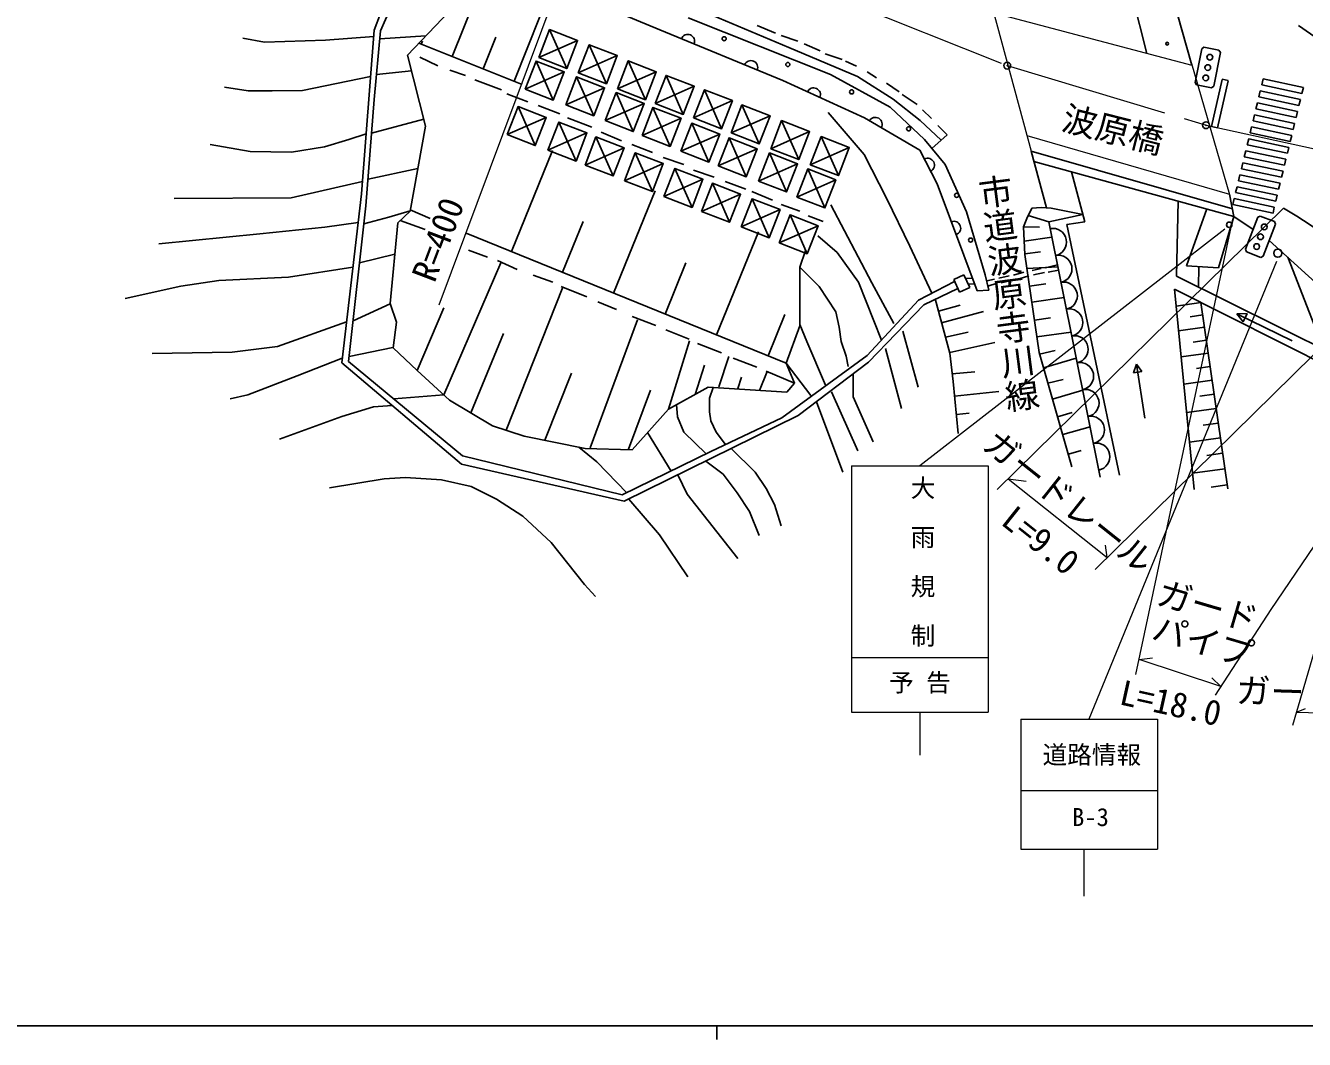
# Model space of a CAD drawing. Units: millimetres, scale not verified. Extents: x 40000 to 680000, y 20000 to 380000.
# Drawn here: x 117456 to 210965, y 204000 to 278084 of the extents above; entities that cross this region are included whole.
import ezdxf
from ezdxf.enums import TextEntityAlignment as Align

# ---------------------------------------------------------------- set-up
doc = ezdxf.new("R2010")
doc.units = ezdxf.units.MM
doc.header["$LTSCALE"] = 1000
doc.header["$PDMODE"] = 32
doc.header["$PDSIZE"] = 500
doc.linetypes.add('CHAIN', pattern=[18.5, 12, -1.5, 3.5, -1.5])
for name, color, linetype, lineweight in [('M-BGD', 7, 'Continuous', 25), ('M-BMK', 2, 'CHAIN', 13), ('M-STR-HTXT', 7, 'Continuous', 13), ('M-STR-STRC', 7, 'Continuous', 25), ('M-TTL-BAND', 7, 'Continuous', 25), ('M-WORK', 1, 'Continuous', 13)]:
    doc.layers.add(name, color=color, linetype=linetype, lineweight=lineweight)
doc.layers.add('M-OTRS', color=6, linetype='Continuous')
doc.styles.add('@ＭＳ ゴシック', font='')
doc.styles.add('ＭＳ ゴシック', font='')
doc.styles.get('@ＭＳ ゴシック').set_extended_font_data('@MS Gothic')
doc.styles.get('ＭＳ ゴシック').set_extended_font_data('MS Gothic')

msp = doc.modelspace()

# ---------------------------------------------------------------- linework, layer by layer
at = {"layer": 'M-BGD'}
for p, q in [((199311, 287223), (202739, 275180)), ((197003, 285669), (199441, 276055)), ((163821, 277785), (152234, 282589)), ((157238, 283255), (173253, 276472)), ((142955, 277756), (144303, 281345)), ((144912, 281134), (143402, 277708)), ((145380, 275919), (149787, 280560)), ((148647, 275816), (150451, 280340)), ((153171, 274011), (155084, 278808)), ((165893, 278662), (176302, 274517)), ((142013, 265792), (142955, 277756)), ((155774, 277791), (157028, 274944)), ((172817, 274064), (163821, 277785)), ((170948, 278082), (172278, 277541)), ((220766, 270986), (210522, 278085)), ((133346, 277167), (134924, 276884)), ((134924, 276884), (139398, 277025)), ((139398, 277025), (142918, 277285)), ((143402, 277708), (142955, 272692)), ((143350, 277128), (146714, 277323)), ((146207, 276789), (153756, 273778)), ((146384, 276718), (146473, 276940)), ((150909, 274913), (151838, 277244)), ((154977, 275740), (157824, 276995)), ((172702, 277364), (173915, 276952)), ((146699, 270737), (145380, 275919)), ((157873, 274631), (160720, 275886)), ((158669, 276682), (159924, 273835)), ((173253, 276472), (178292, 274352)), ((174398, 276740), (175552, 276234)), ((175917, 276022), (177165, 275598)), ((202965, 273918), (203455, 276390)), ((203455, 276390), (203619, 276500)), ((203619, 276500), (204718, 276282)), ((204828, 276117), (204338, 273645)), ((204718, 276282), (204828, 276117)), ((146290, 275780), (147609, 275144)), ((154788, 275491), (156043, 272644)), ((161523, 275511), (162778, 272664)), ((177412, 275492), (178225, 275127)), ((142687, 274353), (137703, 273352)), ((145672, 274774), (143116, 274500)), ((148480, 274815), (149634, 274438)), ((150294, 274132), (152248, 273378)), ((153992, 273440), (156839, 274695)), ((157745, 274341), (159000, 271494)), ((160727, 273461), (163574, 274715)), ((164295, 274444), (165550, 271597)), ((178799, 271332), (172817, 274064)), ((176302, 274517), (180683, 272115)), ((178292, 274352), (180883, 272704)), ((178990, 274715), (179685, 274255)), ((133723, 273328), (132003, 273587)), ((135489, 273328), (133723, 273328)), ((137703, 273352), (135489, 273328)), ((152649, 273095), (154179, 272507)), ((156949, 272290), (159796, 273545)), ((160640, 273191), (161895, 270344)), ((163499, 272393), (166346, 273648)), ((167088, 273396), (168343, 270549)), ((180403, 273878), (181333, 273231)), ((203075, 273753), (202965, 273918)), ((204173, 273535), (203075, 273753)), ((204338, 273645), (204173, 273535)), ((142955, 272692), (142342, 264920)), ((153474, 272164), (154728, 269317)), ((154933, 272248), (156511, 271635)), ((159844, 271140), (162691, 272395)), ((166292, 271346), (169139, 272600)), ((169839, 272288), (171094, 269441)), ((180683, 272115), (183179, 269760)), ((180883, 272704), (182861, 271150)), ((181557, 273042), (182640, 272312)), ((142759, 270213), (146567, 271256)), ((152678, 270114), (155525, 271368)), ((157076, 271353), (158866, 270670)), ((162534, 270052), (165381, 271307)), ((163330, 272103), (164585, 269256)), ((169043, 270237), (171890, 271491)), ((176138, 271727), (178775, 268665)), ((182850, 268977), (178799, 271332)), ((183029, 271936), (183700, 271300)), ((145569, 264520), (146699, 270737)), ((155655, 268984), (158502, 270239)), ((156451, 271035), (157706, 268188)), ((159549, 270293), (161033, 269657)), ((166164, 270953), (167419, 268106)), ((171939, 269087), (174786, 270342)), ((172735, 271138), (173989, 268291)), ((182861, 271150), (184402, 269702)), ((184160, 270793), (184854, 270099)), ((130944, 269395), (133888, 268877)), ((139304, 269230), (141094, 269772)), ((141094, 269772), (142357, 270171)), ((159162, 269947), (160416, 267100)), ((161786, 269398), (163294, 268809)), ((165368, 268902), (168215, 270157)), ((168895, 269885), (170150, 267038)), ((175630, 269967), (176885, 267120)), ((183179, 269760), (184686, 267923)), ((184854, 270099), (183718, 269103)), ((133888, 268877), (136902, 268830)), ((136902, 268830), (139304, 269230)), ((152982, 261571), (155987, 268965)), ((158366, 267896), (161213, 269151)), ((162036, 268797), (163291, 265950)), ((164071, 268456), (165578, 267938)), ((168099, 267834), (170946, 269089)), ((171852, 268776), (173106, 265929)), ((174834, 267916), (177681, 269171)), ((178775, 268665), (180424, 265415)), ((184121, 266528), (182850, 268977)), ((190975, 268900), (192115, 264759)), ((190975, 268900), (205699, 264690)), ((146136, 267638), (142495, 266863)), ((161240, 266746), (164087, 268001)), ((164932, 267647), (166186, 264800)), ((166285, 267514), (167815, 266996)), ((171056, 266725), (173903, 267980)), ((174644, 267606), (175899, 264759)), ((184686, 267923), (186264, 264485)), ((205811, 264143), (191183, 268143)), ((142084, 266698), (136878, 265509)), ((164136, 265596), (166983, 266851)), ((167683, 266559), (168938, 263712)), ((168616, 266690), (170123, 266124)), ((173848, 265555), (176695, 266810)), ((187042, 258691), (184121, 266528)), ((194907, 263749), (193933, 267391)), ((140576, 253428), (142013, 265792)), ((160446, 258537), (163480, 266002)), ((166887, 264508), (169734, 265762)), ((170571, 265960), (172078, 265324)), ((205479, 265753), (205811, 264143)), ((136878, 265509), (128330, 265439)), ((142342, 264920), (141071, 253545)), ((169782, 263378), (172630, 264633)), ((170579, 265429), (171833, 262582)), ((172714, 265018), (174080, 264523)), ((176326, 264991), (179340, 259292)), ((180424, 265415), (182119, 261977)), ((191045, 264738), (190668, 263984)), ((191705, 264785), (191045, 264738)), ((192458, 264738), (191705, 264785)), ((194767, 264274), (192458, 264738)), ((201737, 265257), (201599, 259783)), ((202341, 260537), (203838, 264683)), ((139328, 263342), (141770, 263702)), ((142195, 263605), (144014, 264073)), ((144014, 264073), (145585, 264536)), ((144674, 263672), (145569, 264520)), ((144858, 263846), (146676, 263178)), ((145585, 264611), (147029, 263978)), ((156714, 260054), (158224, 263769)), ((173351, 264259), (174605, 261412)), ((174669, 264193), (175775, 263769)), ((186264, 264485), (187630, 259869)), ((190668, 263984), (190433, 263372)), ((190773, 264201), (192270, 263749)), ((192270, 263749), (194767, 264274)), ((196038, 245097), (192270, 263749)), ((193589, 263560), (194907, 263749)), ((205811, 264143), (204672, 260372)), ((205811, 264143), (205611, 263354)), ((207206, 263181), (205811, 264143)), ((206644, 261734), (207556, 264083)), ((207556, 264083), (207737, 264163)), ((207737, 264163), (208781, 263757)), ((208781, 263757), (208861, 263576)), ((127199, 262141), (134594, 262871)), ((134594, 262871), (139328, 263342)), ((144109, 257785), (144674, 263672)), ((173076, 253404), (149667, 262919)), ((167981, 255475), (171043, 263010)), ((172555, 262208), (175402, 263463)), ((190433, 263372), (191600, 263363)), ((190433, 263372), (190527, 261347)), ((197451, 245238), (193589, 263560)), ((208861, 263576), (207949, 261227)), ((176797, 261506), (175384, 262730)), ((182119, 261977), (183721, 258538)), ((190482, 262320), (192496, 262629)), ((214516, 256816), (208398, 262384)), ((144453, 261375), (141875, 260741)), ((149831, 261670), (151244, 261152)), ((151975, 260917), (153411, 260257)), ((174489, 261647), (174065, 260422)), ((178351, 259339), (176797, 261506)), ((190517, 261416), (191672, 261545)), ((190527, 261347), (191563, 254187)), ((206724, 261552), (206644, 261734)), ((207768, 261147), (206724, 261552)), ((207949, 261227), (207768, 261147)), ((214507, 248930), (209744, 261159)), ((141390, 260434), (136690, 259692)), ((148027, 251101), (152216, 260758)), ((164213, 257006), (165737, 260756)), ((174065, 260422), (175478, 259009)), ((174065, 260422), (174065, 258915)), ((189693, 259841), (190459, 260066)), ((190673, 260337), (192938, 260443)), ((191051, 260178), (191725, 260332)), ((191143, 259862), (191950, 260045)), ((192022, 260383), (192907, 260596)), ((192216, 260066), (192985, 260208)), ((204672, 260372), (202341, 260537)), ((203232, 260474), (203213, 258979)), ((128801, 259033), (124750, 258138)), ((131580, 259457), (128801, 259033)), ((136690, 259692), (131580, 259457)), ((154565, 259857), (156002, 259339)), ((180047, 255100), (178351, 259339)), ((179340, 259292), (180942, 256324)), ((182755, 258020), (185390, 259384)), ((185325, 259524), (186071, 259867)), ((185325, 259524), (185744, 258615)), ((186071, 259867), (186490, 258957)), ((186194, 259600), (186694, 259623)), ((186383, 259189), (186848, 259211)), ((187630, 259869), (187889, 258762)), ((187734, 259428), (188303, 259565)), ((187823, 259045), (188487, 259259)), ((188630, 259637), (189366, 259790)), ((188794, 259290), (189641, 259484)), ((189856, 259504), (190816, 259790)), ((190860, 259047), (192057, 259220)), ((201599, 259783), (216436, 252388)), ((152599, 248508), (156748, 258969)), ((156614, 259009), (158498, 258256)), ((174065, 258915), (174065, 257266)), ((175478, 259009), (176703, 257172)), ((185628, 258868), (183132, 257690)), ((183956, 258114), (185040, 254158)), ((185744, 258615), (186490, 258957)), ((187889, 258762), (187042, 258691)), ((191031, 257866), (193389, 258207)), ((216236, 251388), (201469, 258818)), ((201469, 258818), (202906, 244193)), ((141403, 256516), (144124, 257741)), ((144580, 256419), (144109, 257785)), ((146087, 252886), (148042, 257459)), ((159299, 257902), (160665, 257337)), ((174065, 257266), (174065, 256136)), ((176703, 257172), (176938, 256042)), ((178987, 253969), (182755, 258020)), ((183132, 257690), (179081, 253498)), ((184202, 257219), (185799, 257656)), ((184435, 256366), (187491, 257202)), ((203398, 257847), (201590, 257587)), ((205355, 244240), (203398, 257847)), ((135889, 254629), (140925, 256429)), ((144344, 254535), (144580, 256419)), ((158727, 247229), (162194, 256584)), ((161819, 256819), (163538, 256160)), ((171748, 253944), (172976, 256966)), ((174583, 255006), (174065, 256230)), ((191220, 256556), (192392, 256726)), ((203528, 256944), (202604, 256811)), ((206780, 257037), (206026, 257032)), ((210063, 255045), (206026, 257032)), ((206026, 257032), (206482, 256432)), ((206482, 256432), (206780, 257037)), ((150020, 249777), (152391, 255588)), ((164268, 255853), (165987, 255170)), ((174065, 256136), (173076, 253404)), ((176938, 256042), (177080, 255006)), ((182732, 251661), (181601, 255759)), ((184723, 255316), (186388, 255680)), ((191398, 255329), (193898, 255691)), ((203658, 256040), (201769, 255768)), ((132569, 254228), (135889, 254629)), ((141110, 253902), (144321, 254556)), ((146087, 252886), (144344, 254535)), ((164456, 250060), (166001, 255055)), ((166576, 254841), (168342, 254181)), ((175949, 251803), (174583, 255006)), ((177080, 255006), (177456, 253922)), ((181507, 250107), (180330, 254487)), ((185035, 254196), (188326, 254916)), ((203794, 255095), (202828, 254956)), ((126705, 254111), (132569, 254228)), ((140617, 253782), (137326, 252486)), ((149337, 246033), (140576, 253428)), ((141071, 253545), (149407, 246645)), ((168157, 251675), (168881, 253898)), ((169190, 253781), (170933, 253121)), ((172746, 249424), (178987, 253969)), ((179081, 253498), (173947, 249589)), ((177456, 253922), (177598, 253169)), ((185040, 254158), (185275, 252085)), ((191563, 254187), (193965, 245850)), ((191596, 254074), (192745, 254332)), ((191882, 253081), (194285, 253773)), ((203930, 254151), (201956, 253867)), ((137326, 252486), (133699, 251096)), ((148442, 250719), (146087, 252886)), ((155420, 247790), (157384, 252689)), ((166414, 251133), (167103, 253265)), ((171693, 252805), (171118, 251417)), ((173688, 251944), (171616, 252839)), ((174866, 251049), (173076, 253404)), ((173076, 253404), (173688, 251944)), ((177975, 250955), (177975, 252603)), ((185214, 252625), (186856, 252793)), ((198682, 253342), (198477, 252703)), ((198477, 252703), (199070, 252795)), ((199292, 249389), (198682, 253342)), ((199070, 252795), (198682, 253342)), ((204071, 253164), (203062, 253019)), ((167377, 251661), (164456, 250060)), ((173123, 251285), (167377, 251661)), ((167730, 251638), (167471, 250861)), ((169528, 251576), (169796, 252401)), ((173688, 251944), (173123, 251285)), ((185275, 252085), (185652, 248270)), ((192208, 251950), (193322, 252218)), ((204213, 252177), (202151, 251880)), ((133699, 251096), (132427, 250814)), ((144374, 250811), (148027, 251101)), ((151598, 248835), (148442, 250719)), ((161538, 247123), (163146, 251448)), ((167471, 250861), (167471, 249871)), ((170379, 251464), (170379, 251469)), ((178304, 246998), (176373, 251332)), ((179435, 247658), (177975, 250955)), ((185382, 251007), (188611, 251336)), ((192542, 250792), (194758, 251431)), ((204362, 251146), (203307, 250994)), ((140576, 249518), (142907, 250225)), ((142907, 250225), (144270, 250310)), ((164456, 250060), (161819, 247092)), ((165116, 249495), (165063, 250393)), ((167471, 249871), (167565, 249212)), ((177221, 245444), (175290, 250578)), ((185513, 249673), (186462, 249770)), ((192914, 249499), (193975, 249805)), ((204510, 250114), (202355, 249804)), ((136031, 247870), (140576, 249518)), ((153906, 248082), (151598, 248835)), ((173947, 249589), (161230, 243324)), ((165587, 248364), (165116, 249495)), ((167565, 246951), (172746, 249424)), ((167565, 249212), (167942, 248364)), ((193290, 248195), (195295, 248773)), ((204665, 249037), (203563, 248878)), ((158380, 247187), (153906, 248082)), ((162932, 248345), (164658, 245535)), ((167224, 246785), (165587, 248364)), ((167942, 248364), (168641, 247465)), ((204820, 247959), (202568, 247635)), ((159228, 246198), (157902, 247282)), ((161819, 247092), (158380, 247187)), ((161089, 243795), (167565, 246951)), ((169037, 247170), (170815, 245444)), ((193704, 246757), (194648, 247030)), ((161230, 243324), (149337, 246033)), ((149407, 246645), (161089, 243795)), ((161411, 243952), (159228, 246198)), ((168460, 245303), (167196, 246263)), ((204982, 246833), (203831, 246667)), ((143685, 244973), (145239, 245067)), ((145239, 245067), (147877, 244879)), ((165144, 245252), (165822, 243842)), ((169496, 243937), (168460, 245303)), ((170815, 245444), (171616, 244266)), ((205144, 245706), (202790, 245368)), ((139681, 244314), (143685, 244973)), ((147877, 244879), (150043, 244408)), ((150043, 244408), (151880, 243466)), ((171616, 244266), (172228, 243089)), ((205314, 244530), (204148, 244362)), ((151880, 243466), (153811, 242241)), ((163797, 240875), (161554, 243484)), ((165822, 243842), (169543, 239132)), ((170391, 242571), (169496, 243937)), ((153811, 242241), (155884, 240310)), ((171098, 240828), (170391, 242571)), ((172228, 243089), (172699, 241535)), ((165869, 237814), (163797, 240875)), ((155884, 240310), (158333, 237248)), ((158333, 237248), (159134, 236353))]:
    msp.add_line(p, q, dxfattribs=at)
for points in [[(154977, 275740), (157028, 274944), (157824, 276995), (155774, 277791)], [(157873, 274631), (159924, 273835), (160720, 275886), (158669, 276682)], [(153992, 273440), (156043, 272644), (156839, 274695), (154788, 275491)], [(160727, 273461), (162778, 272664), (163574, 274715), (161523, 275511)], [(156949, 272290), (159000, 271494), (159796, 273545), (157745, 274341)], [(163499, 272393), (165550, 271597), (166346, 273648), (164295, 274444)], [(159844, 271140), (161895, 270344), (162691, 272395), (160640, 273191)], [(166292, 271346), (168343, 270549), (169139, 272600), (167088, 273396)], [(152678, 270114), (154728, 269317), (155525, 271368), (153474, 272164)], [(169043, 270237), (171094, 269441), (171890, 271491), (169839, 272288)], [(162534, 270052), (164585, 269256), (165381, 271307), (163330, 272103)], [(155655, 268984), (157706, 268188), (158502, 270239), (156451, 271035)], [(165368, 268902), (167419, 268106), (168215, 270157), (166164, 270953)], [(171939, 269087), (173989, 268291), (174786, 270342), (172735, 271138)], [(158366, 267896), (160416, 267100), (161213, 269151), (159162, 269947)], [(168099, 267834), (170150, 267038), (170946, 269089), (168895, 269885)], [(174834, 267916), (176885, 267120), (177681, 269171), (175630, 269967)], [(161240, 266746), (163291, 265950), (164087, 268001), (162036, 268797)], [(171056, 266725), (173106, 265929), (173903, 267980), (171852, 268776)], [(164136, 265596), (166186, 264800), (166983, 266851), (164932, 267647)], [(173848, 265555), (175899, 264759), (176695, 266810), (174644, 267606)], [(166887, 264508), (168938, 263712), (169734, 265762), (167683, 266559)], [(169782, 263378), (171833, 262582), (172630, 264633), (170579, 265429)], [(172555, 262208), (174605, 261412), (175402, 263463), (173351, 264259)]]:
    msp.add_lwpolyline(points, close=True, dxfattribs=at)
for centre, radius in [((168535, 277121), 150), ((200936, 276764), 100), ((204046, 275773), 210), ((173194, 275242), 150), ((203896, 275017), 210), ((203747, 274262), 210), ((177852, 273239), 150), ((182020, 270542), 150), ((185535, 265680), 150), ((205466, 263528), 200), ((207752, 262655), 210), ((208031, 263373), 210), ((186556, 262410), 150), ((207474, 261937), 210), ((209020, 261452), 300)]:
    msp.add_circle(centre, radius, dxfattribs=at)
for centre, radius, start, end in [((165872, 276937), 500, 337.5294, 157.5294), ((170492, 275026), 500, 337.5294, 157.5294), ((175076, 273032), 500, 335.45416, 155.45416), ((179584, 270876), 500, 329.82648, 149.82648), ((183413, 267892), 500, 297.43973, 117.43973), ((195442, 240314), 28155, 41.34468, 60.22391), ((185330, 263283), 500, 290.43802, 110.43802), ((192570, 262264), 1000, 281.42119, 101.42119), ((192966, 260304), 1000, 281.42119, 101.42119), ((193362, 258343), 1000, 281.42119, 101.42119), ((193758, 256383), 1000, 281.42119, 101.42119), ((194154, 254423), 1000, 281.42119, 101.42119), ((194550, 252462), 1000, 281.42119, 101.42119), ((194946, 250502), 1000, 281.42119, 101.42119), ((195342, 248541), 1000, 281.42119, 101.42119), ((195738, 246581), 1000, 281.42119, 101.42119)]:
    msp.add_arc(centre, radius, start, end, dxfattribs=at)
at = {"layer": 'M-BMK'}
for p, q in [((177642, 279781), (189235, 275159)), ((189235, 275159), (203773, 270802)), ((203773, 270802), (215370, 268288))]:
    msp.add_line(p, q, dxfattribs=at)
at = {"layer": 'M-OTRS'}
for p in [(189235, 275159), (203773, 270802)]:
    msp.add_point(p, dxfattribs=at)
at = {"layer": 'M-STR-HTXT'}
for p, q in [((158604, 286858), (147677, 257655)), ((209424, 264752), (188497, 244175)), ((205147, 263209), (182849, 245917)), ((198640, 230666), (205611, 263354)), ((208919, 260844), (195207, 227394)), ((216579, 258913), (195653, 238336)), ((218641, 256268), (210098, 226942)), ((217208, 248269), (208497, 235406)), ((177849, 245917), (177849, 227917)), ((177849, 245917), (187849, 245917)), ((187849, 245917), (187849, 227917)), ((189307, 244971), (196537, 239206)), ((189308, 244972), (190623, 244787)), ((196542, 239211), (196418, 240115)), ((208497, 235406), (204434, 229159)), ((177849, 231917), (187849, 231917)), ((198872, 231752), (199845, 231886)), ((204843, 229789), (198872, 231752)), ((204843, 229789), (204183, 230416)), ((210383, 227914), (211050, 228170)), ((177849, 227917), (187849, 227917)), ((182849, 227917), (182849, 224775)), ((190220, 227394), (190220, 217895)), ((190220, 227394), (200220, 227394)), ((200220, 227394), (200220, 217895)), ((210383, 227914), (216478, 227724)), ((190220, 222191), (200220, 222191)), ((190220, 217895), (200220, 217895)), ((194825, 217895), (194825, 214456))]:
    msp.add_line(p, q, dxfattribs=at)
at = {"layer": 'M-STR-STRC'}
for p, q in [((204943, 274146), (204175, 270717)), ((205382, 274047), (204615, 270618)), ((205388, 274071), (204948, 274170)), ((207845, 273750), (207952, 274187)), ((207952, 274187), (210887, 273561)), ((207633, 272875), (207739, 273312)), ((207739, 273312), (210674, 272686)), ((207845, 273750), (210781, 273123)), ((210887, 273561), (210781, 273123)), ((207420, 272000), (207527, 272437)), ((207527, 272437), (210462, 271811)), ((207633, 272875), (210568, 272249)), ((210674, 272686), (210568, 272249)), ((207208, 271125), (207314, 271563)), ((207314, 271563), (210249, 270936)), ((207420, 272000), (210355, 271374)), ((210462, 271811), (210355, 271374)), ((204615, 270618), (204175, 270717)), ((206995, 270250), (207101, 270688)), ((206995, 270250), (209930, 269624)), ((207101, 270688), (210037, 270061)), ((207208, 271125), (210143, 270499)), ((210249, 270936), (210143, 270499)), ((206783, 269375), (206889, 269813)), ((206783, 269375), (209718, 268749)), ((206889, 269813), (209824, 269186)), ((210037, 270061), (209930, 269624)), ((206570, 268500), (206676, 268938)), ((206570, 268500), (209505, 267874)), ((206676, 268938), (209611, 268311)), ((209824, 269186), (209718, 268749)), ((206357, 267626), (206464, 268063)), ((206357, 267626), (209293, 266999)), ((206464, 268063), (209399, 267437)), ((209399, 267437), (209293, 266999)), ((209611, 268311), (209505, 267874)), ((206145, 266751), (206251, 267188)), ((206145, 266751), (209080, 266124)), ((206251, 267188), (209186, 266562)), ((209186, 266562), (209080, 266124)), ((205932, 265876), (206039, 266313)), ((205932, 265876), (208867, 265249)), ((206039, 266313), (208974, 265687)), ((208974, 265687), (208867, 265249)), ((205720, 265001), (205826, 265438)), ((205720, 265001), (208667, 264372)), ((205826, 265438), (208761, 264812)), ((208761, 264812), (208667, 264372))]:
    msp.add_line(p, q, dxfattribs=at)
at = {"layer": 'M-TTL-BAND'}
for p, q in [((40000, 205000), (579000, 205000)), ((168000, 205000), (168000, 204000))]:
    msp.add_line(p, q, dxfattribs=at)
at = {"layer": 'M-WORK'}
for p, q in [((188196, 279169), (190975, 268900)), ((188243, 279027), (202739, 275180)), ((202703, 275306), (205482, 265745)), ((190663, 270051), (205479, 265753))]:
    msp.add_line(p, q, dxfattribs=at)

# ---------------------------------------------------------------- texts
at = {"layer": 'M-BGD', "style": 'ＭＳ ゴシック'}
msp.add_text('波原橋', height=1833, rotation=345.789, dxfattribs=at).set_placement((192975, 269979), align=Align.BOTTOM_LEFT)
at = {"layer": 'M-BGD', "style": '@ＭＳ ゴシック'}
msp.add_text('市道波原寺川線', height=1833, rotation=277.381, dxfattribs=at).set_placement((190452, 249841), align=Align.MIDDLE_RIGHT)
at = {"layer": 'M-STR-HTXT', "style": 'ＭＳ ゴシック'}
for s, rotation, p in [('R=400', 69.222, (148981, 261937)), ('ガードレール', 321.468, (192838, 242161)), ('L=9.0', 321.436, (190774, 239324)), ('パイプ', 343.594, (203137, 231699)), ('L=18.0', 347.5, (200879, 227155)), ('ガードレール', 358.214, (213431, 227819))]:
    msp.add_text(s, height=1833, rotation=rotation, dxfattribs=at).set_placement(p, align=Align.BOTTOM_CENTER)
at = {"layer": 'M-STR-HTXT'}
for s, height, rotation, style, p in [('大\u3000雨\u3000規\u3000制', 1320, 270, '@ＭＳ ゴシック', (183049, 238917)), ('ガード', 1833, 343.594, 'ＭＳ ゴシック', (203900, 235662))]:
    msp.add_text(s, height=height, rotation=rotation, dxfattribs=dict(at, style=style)).set_placement(p, align=Align.MIDDLE_CENTER)
at = {"layer": 'M-STR-HTXT', "style": 'ＭＳ ゴシック'}
for s, p in [('予 告', (182849, 229017)), ('B-3', (195319, 219192))]:
    msp.add_text(s, height=1320, dxfattribs=at).set_placement(p, align=Align.BOTTOM_CENTER)
msp.add_text('道路情報', height=1320, dxfattribs=at).set_placement((191820, 223745), align=Align.BOTTOM_LEFT)

doc.saveas('drawing.dxf')
